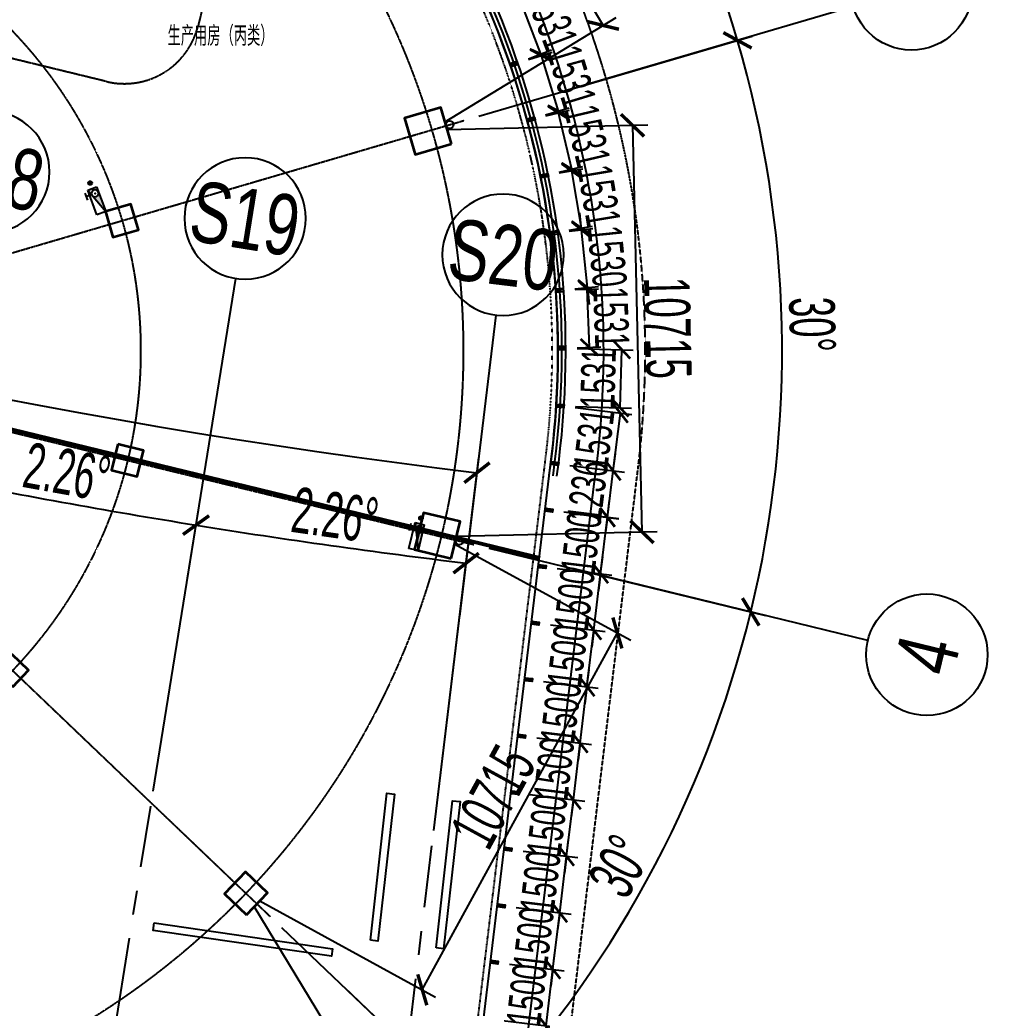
# Model space of a CAD drawing. Extents: x -668578 to 2331563, y -1202445 to 1620273.
# Drawn here: x 287466 to 313300, y 97674 to 123718 of the extents above; entities that cross this region are included whole.
import ezdxf
from ezdxf.enums import TextEntityAlignment as Align

# ---------------------------------------------------------------- set-up
doc = ezdxf.new("R2010")
doc.units = 0
for name, pattern in [('CENTER2', [28.575, 19.05, -3.175, 3.175, -3.175]), ('DASH', [0.35, 0.25, -0.1]), ('DOT2', [0.125, 0, -0.125]), ('DOTE', [2.42, 2, -0.2, 0.02, -0.2])]:
    doc.linetypes.add(name, pattern=pattern)
doc.layers.get('0').update_dxf_attribs({"color": 8})
doc.layers.get('Defpoints').update_dxf_attribs({"color": 8})
for name, color, linetype in [('#标注', 8, 'Continuous'), ('#轴线', 8, 'CENTER2'), ('A-AL', 8, 'Continuous'), ('A-DIMS-200', 8, 'Continuous'), ('A-FLOR-OTLN', 8, 'DOT2'), ('A-GLASS', 8, 'Continuous'), ('A-HATH', 8, 'Continuous'), ('A-WIND-FRAM', 8, 'Continuous'), ('C-AXIS', 8, 'DOTE'), ('G-EVAC', 8, 'Continuous'), ('G-PATT', 8, 'Continuous'), ('WINDOW', 8, 'Continuous'), ('外轮廓', 8, 'Continuous'), ('建-文字', 8, 'Continuous'), ('暖-消防-挡烟垂壁', 8, 'Continuous'), ('暖-空调箱-基础', 8, 'Continuous'), ('水-消防-消火栓', 8, 'Continuous'), ('水-消防-消火栓-标识', 8, 'Continuous')]:
    doc.layers.add(name, color=color, linetype=linetype)
doc.layers.add('砼柱', color=8, linetype='Continuous', lineweight=35)
doc.styles.add('JHZX', font='jrs.shx', dxfattribs={"width": 0.6, "bigfont": 'jhz.shx'})
doc.styles.add('XD2008', font='xd-hzs.shx', dxfattribs={"width": 0.7, "bigfont": 'xd-hztxt.shx'})
doc.dimstyles.new('JZBZ-300', dxfattribs={"dimscale": 300, "dimtxt": 3, "dimasz": 1.5, "dimexe": 1, "dimexo": 1, "dimgap": 0.5, "dimtad": 1, "dimdec": 0, "dimdsep": 46, "dimtxsty": 'JHZX', "dimblk1": 'ARCHTICK', "dimblk2": 'ARCHTICK', "dimsah": 1, "dimcen": 0, "dimclrd": 1, "dimclre": 1, "dimclrt": 2, "dimazin": 2, "dimtfac": 1, "dimtdec": 0, "dimtix": 1, "dimtmove": 0, "dimatfit": 3, "dimfxl": 0, "dimtolj": 1, "dimlwd": -1, "dimlwe": -1, "dimarcsym": 0})
doc.dimstyles.new('JZBZ-400', dxfattribs={"dimscale": 400, "dimtxt": 3, "dimasz": 1.5, "dimexe": 1, "dimexo": 1, "dimgap": 0.5, "dimtad": 1, "dimdec": 0, "dimdsep": 46, "dimtxsty": 'JHZX', "dimblk1": 'ARCHTICK', "dimblk2": 'ARCHTICK', "dimsah": 1, "dimcen": 0, "dimclrd": 1, "dimclre": 1, "dimclrt": 2, "dimazin": 2, "dimtfac": 1, "dimtdec": 0, "dimtix": 1, "dimtmove": 0, "dimatfit": 3, "dimfxl": 0, "dimtolj": 1, "dimlwd": -1, "dimlwe": -1, "dimarcsym": 0})

# ---------------------------------------------------------------- blocks, each defined once
blk = doc.blocks.new('_ARCHTICK')
at = {"color": 0, "linetype": 'ByBlock', "const_width": 0.15}
blk.add_lwpolyline([(-0.5, -0.5), (0.5, 0.5)], dxfattribs=at)
blk = doc.blocks.new('*D2918')
at = {"layer": '#标注', "ltscale": 300, "transparency": 16777216}
for p, q in [((52517, 44290), (60086, 50671)), ((174425, -21557), (175612, -11729))]:
    blk.add_line(p, q, dxfattribs=at)
blk.add_arc((197092, 166179), 179600, 220.13382, 263.11563, dxfattribs=at)
at = {"layer": 'Defpoints', "color": 0, "ltscale": 300, "transparency": 16777216}
for p in [(197092, 166179), (52212, 44032), (92699, 20035), (174378, -21955)]:
    blk.add_point(p, dxfattribs=at)
at = {"layer": '#标注', "ltscale": 300, "transparency": 16777216, "xscale": 600, "yscale": 600, "zscale": 600}
for p, rotation in [((59781, 50414), 130.1338192809486), ((175564, -12126), 353.1156299250185)]:
    blk.add_blockref('_ARCHTICK', p, dxfattribs=dict(at, rotation=rotation))
at = {"layer": '#标注', "ltscale": 300, "transparency": 16777216, "insert": (112118, 8861), "char_height": 1200, "attachment_point": 5, "rotation": 331.6247, "style": 'JHZX'}
blk.add_mtext('\\A1;42.98°', dxfattribs=at)
blk = doc.blocks.new('*D2937')
at = {"layer": '#标注', "ltscale": 300, "transparency": 16777216}
for p, q in [((159687, -19184), (161170, -11833)), ((167033, -20516), (168225, -13112))]:
    blk.add_line(p, q, dxfattribs=at)
blk.add_arc((197092, 166179), 182000, 258.59123, 260.85343, dxfattribs=at)
at = {"layer": 'Defpoints', "color": 0, "ltscale": 300, "transparency": 16777216}
for p in [(197092, 166179), (163442, -12683), (159608, -19576), (166969, -20911)]:
    blk.add_point(p, dxfattribs=at)
at = {"layer": '#标注', "ltscale": 300, "transparency": 16777216, "xscale": 600, "yscale": 600, "zscale": 600}
for p, rotation in [((161091, -12225), 168.5912288879845), ((168161, -13507), 350.8534291851971)]:
    blk.add_blockref('_ARCHTICK', p, dxfattribs=dict(at, rotation=rotation))
at = {"layer": '#标注', "ltscale": 300, "transparency": 16777216, "insert": (164763, -12113), "char_height": 1200, "attachment_point": 5, "rotation": 349.7223, "style": 'JHZX'}
blk.add_mtext('\\A1;2.26°', dxfattribs=at)
blk = doc.blocks.new('*D2938')
at = {"layer": '#标注', "ltscale": 300, "transparency": 16777216}
for p, q in [((167033, -20516), (168225, -13112)), ((174425, -21557), (175324, -14111))]:
    blk.add_line(p, q, dxfattribs=at)
blk.add_arc((197092, 166179), 182000, 260.85343, 263.11563, dxfattribs=at)
at = {"layer": 'Defpoints', "color": 0, "ltscale": 300, "transparency": 16777216}
for p in [(197092, 166179), (170529, -13872), (166969, -20911), (174378, -21955)]:
    blk.add_point(p, dxfattribs=at)
at = {"layer": '#标注', "ltscale": 300, "transparency": 16777216, "xscale": 600, "yscale": 600, "zscale": 600}
for p, rotation in [((168161, -13507), 170.8534291851998), ((175277, -14509), 353.115629925021)]:
    blk.add_blockref('_ARCHTICK', p, dxfattribs=dict(at, rotation=rotation))
at = {"layer": '#标注', "ltscale": 300, "transparency": 16777216, "insert": (171826, -13251), "char_height": 1200, "attachment_point": 5, "rotation": 351.9845, "style": 'JHZX'}
blk.add_mtext('\\A1;2.26°', dxfattribs=at)
blk = doc.blocks.new('*D2939')
at = {"layer": '#标注', "ltscale": 300, "transparency": 16777216}
for p, q in [((-1773, -1481), (-9342, -7863)), ((165914, -92056), (164727, -101884))]:
    blk.add_line(p, q, dxfattribs=at)
blk.add_arc((197092, 166179), 269610, 220.13382, 263.11563, dxfattribs=at)
at = {"layer": 'Defpoints', "color": 0, "ltscale": 300, "transparency": 16777216}
for p in [(197092, 166179), (-1467, -1224), (40380, -53208), (165962, -91659)]:
    blk.add_point(p, dxfattribs=at)
at = {"layer": '#标注', "ltscale": 300, "transparency": 16777216, "xscale": 600, "yscale": 600, "zscale": 600}
for p, rotation in [((-9036, -7605), 130.1338192809485), ((164775, -101487), 353.1156299250187)]:
    blk.add_blockref('_ARCHTICK', p, dxfattribs=dict(at, rotation=rotation))
at = {"layer": '#标注', "ltscale": 300, "transparency": 16777216, "insert": (69342, -70334), "char_height": 1200, "attachment_point": 5, "rotation": 331.6247, "style": 'JHZX'}
blk.add_mtext('\\A1;42.98°', dxfattribs=at)
blk = doc.blocks.new('*U2924')
at = {"linetype": 'ByBlock'}
blk.add_line((0, -20), (0, 0), dxfattribs=at)
blk.add_circle((0, -24), 4, dxfattribs=at)
at = {"color": 253, "linetype": 'ByBlock', "style": 'JHZX', "width": 0.75}
blk.add_attdef('AXES', text='', height=4, dxfattribs=at).set_placement((0, -24), align=Align.MIDDLE_CENTER)
blk = doc.blocks.new('*D2978')
at = {"layer": '#标注', "ltscale": 300, "transparency": 16777216}
for p, q in [((170416, -24107), (175840, -29286)), ((160688, -30028), (162797, -37226))]:
    blk.add_line(p, q, dxfattribs=at)
blk.add_arc((154503, -8916), 29100, 286.329, 316.329, dxfattribs=at)
at = {"layer": 'Defpoints', "color": 0, "ltscale": 300, "transparency": 16777216}
for p in [(154503, -8916), (170126, -23831), (160576, -29644), (167409, -34997)]:
    blk.add_point(p, dxfattribs=at)
at = {"layer": '#标注', "ltscale": 300, "transparency": 16777216, "xscale": 600, "yscale": 600, "zscale": 600}
for p, rotation in [((175551, -29010), 46.32902802312653), ((162684, -36842), 196.3290280231278)]:
    blk.add_blockref('_ARCHTICK', p, dxfattribs=dict(at, rotation=rotation))
at = {"layer": '#标注', "ltscale": 300, "transparency": 16777216, "insert": (169217, -33089), "char_height": 1200, "attachment_point": 5, "rotation": 31.329, "style": 'JHZX'}
blk.add_mtext('\\A1;30°', dxfattribs=at)
blk = doc.blocks.new('*D2942')
at = {"layer": '#标注', "ltscale": 300, "transparency": 16777216}
for p, q in [((175879, -14115), (183167, -15888)), ((170416, -24107), (175840, -29286))]:
    blk.add_line(p, q, dxfattribs=at)
blk.add_arc((154503, -8916), 29100, 316.329, 346.329, dxfattribs=at)
at = {"layer": 'Defpoints', "color": 0, "ltscale": 300, "transparency": 16777216}
for p in [(154503, -8916), (175491, -14021), (170126, -23831), (178721, -25049)]:
    blk.add_point(p, dxfattribs=at)
at = {"layer": '#标注', "ltscale": 300, "transparency": 16777216, "xscale": 600, "yscale": 600, "zscale": 600}
for p, rotation in [((182778, -15793), 76.3290280231253), ((175551, -29010), 226.3290280231266)]:
    blk.add_blockref('_ARCHTICK', p, dxfattribs=dict(at, rotation=rotation))
at = {"layer": '#标注', "ltscale": 300, "transparency": 16777216, "insert": (179333, -22493), "char_height": 1200, "attachment_point": 5, "rotation": 61.329, "style": 'JHZX'}
blk.add_mtext('\\A1;30°', dxfattribs=at)
blk = doc.blocks.new('*D2943')
at = {"layer": '#标注', "ltscale": 300, "transparency": 16777216}
for p, q in [((175615, -2730), (182813, -622)), ((175879, -14115), (183167, -15888))]:
    blk.add_line(p, q, dxfattribs=at)
blk.add_arc((154503, -8916), 29100, 346.329, 16.329, dxfattribs=at)
at = {"layer": 'Defpoints', "color": 0, "ltscale": 300, "transparency": 16777216}
for p in [(175231, -2843), (154503, -8916), (183543, -10779), (175491, -14021)]:
    blk.add_point(p, dxfattribs=at)
at = {"layer": '#标注', "ltscale": 300, "transparency": 16777216, "xscale": 600, "yscale": 600, "zscale": 600}
for p, rotation in [((182429, -734), 106.3290280231238), ((182778, -15793), 256.3290280231252)]:
    blk.add_blockref('_ARCHTICK', p, dxfattribs=dict(at, rotation=rotation))
at = {"layer": '#标注', "ltscale": 300, "transparency": 16777216, "insert": (184395, -8222), "char_height": 1200, "attachment_point": 5, "rotation": 271.329, "style": 'JHZX'}
blk.add_mtext('\\A1;30°', dxfattribs=at)
blk = doc.blocks.new('*D2944')
at = {"layer": '#标注', "ltscale": 300, "transparency": 16777216}
for p, q in [((169694, 6997), (174873, 12422)), ((175615, -2730), (182813, -622))]:
    blk.add_line(p, q, dxfattribs=at)
blk.add_arc((154503, -8916), 29100, 16.329, 46.329, dxfattribs=at)
at = {"layer": 'Defpoints', "color": 0, "ltscale": 300, "transparency": 16777216}
for p in [(169418, 6708), (180584, 3991), (175231, -2843), (154503, -8916)]:
    blk.add_point(p, dxfattribs=at)
at = {"layer": '#标注', "ltscale": 300, "transparency": 16777216, "xscale": 600, "yscale": 600, "zscale": 600}
for p, rotation in [((174597, 12133), 136.3290280231255), ((182429, -734), 286.3290280231241)]:
    blk.add_blockref('_ARCHTICK', p, dxfattribs=dict(at, rotation=rotation))
at = {"layer": '#标注', "ltscale": 300, "transparency": 16777216, "insert": (180043, 6631), "char_height": 1200, "attachment_point": 5, "rotation": 301.329, "style": 'JHZX'}
blk.add_mtext('\\A1;30°', dxfattribs=at)
blk = doc.blocks.new('*D2945')
at = {"layer": '#标注', "ltscale": 300, "transparency": 16777216}
for p, q in [((159702, 12461), (161475, 19749)), ((169694, 6997), (174873, 12422))]:
    blk.add_line(p, q, dxfattribs=at)
blk.add_arc((154503, -8916), 29100, 46.329, 76.329, dxfattribs=at)
at = {"layer": 'Defpoints', "color": 0, "ltscale": 300, "transparency": 16777216}
for p in [(170636, 15302), (159608, 12072), (169418, 6708), (154503, -8916)]:
    blk.add_point(p, dxfattribs=at)
at = {"layer": '#标注', "ltscale": 300, "transparency": 16777216, "xscale": 600, "yscale": 600, "zscale": 600}
for p, rotation in [((161380, 19360), 166.3290280231338), ((174597, 12133), 316.3290280231257)]:
    blk.add_blockref('_ARCHTICK', p, dxfattribs=dict(at, rotation=rotation))
at = {"layer": '#标注', "ltscale": 300, "transparency": 16777216, "insert": (168848, 17318), "char_height": 1200, "attachment_point": 5, "rotation": 331.329, "style": 'JHZX'}
blk.add_mtext('\\A1;30°', dxfattribs=at)
blk = doc.blocks.new('*D2989')
at = {"layer": '#标注', "ltscale": 300, "transparency": 16777216}
for p, q in [((169683, -23551), (172437, -28076)), ((163077, -33305), (172229, -27734)), ((160530, -29122), (163285, -33647))]:
    blk.add_line(p, q, dxfattribs=at)
at = {"layer": 'Defpoints', "color": 0, "ltscale": 300, "transparency": 16777216}
for p in [(169475, -23209), (172229, -27734), (160322, -28781)]:
    blk.add_point(p, dxfattribs=at)
at = {"layer": '#标注', "ltscale": 300, "transparency": 16777216, "xscale": 600, "yscale": 600, "zscale": 600}
for p, rotation in [((172229, -27734), 31.32902802313587), ((163077, -33305), 211.3290280231358)]:
    blk.add_blockref('_ARCHTICK', p, dxfattribs=dict(at, rotation=rotation))
at = {"layer": '#标注', "ltscale": 300, "transparency": 16777216, "insert": (167237, -29836), "char_height": 1200, "attachment_point": 5, "rotation": 31.329, "style": 'JHZX'}
blk.add_mtext('\\A1;10715', dxfattribs=at)
blk = doc.blocks.new('*D2979')
at = {"layer": '#标注', "ltscale": 300, "transparency": 16777216}
for p, q in [((169138, 6265), (173663, 9019)), ((173321, 8811), (178892, -342)), ((174709, -2888), (179234, -134))]:
    blk.add_line(p, q, dxfattribs=at)
at = {"layer": 'Defpoints', "color": 0, "ltscale": 300, "transparency": 16777216}
for p in [(168796, 6057), (178892, -342), (174368, -3096)]:
    blk.add_point(p, dxfattribs=at)
at = {"layer": '#标注', "ltscale": 300, "transparency": 16777216, "xscale": 600, "yscale": 600, "zscale": 600}
for p, rotation in [((173321, 8811), 121.3290280231698), ((178892, -342), 301.3290280231699)]:
    blk.add_blockref('_ARCHTICK', p, dxfattribs=dict(at, rotation=rotation))
at = {"layer": '#标注', "ltscale": 300, "transparency": 16777216, "insert": (176790, 4651), "char_height": 1200, "attachment_point": 5, "rotation": 301.329, "style": 'JHZX'}
blk.add_mtext('\\A1;10715', dxfattribs=at)
blk = doc.blocks.new('*D2980')
at = {"layer": '#标注', "ltscale": 300, "transparency": 16777216}
for p, q in [((174967, -14000), (179615, -16541)), ((174123, -25751), (179264, -16349)), ((169826, -23401), (174474, -25942))]:
    blk.add_line(p, q, dxfattribs=at)
at = {"layer": 'Defpoints', "color": 0, "ltscale": 300, "transparency": 16777216}
for p in [(174616, -13808), (179264, -16349), (169475, -23209)]:
    blk.add_point(p, dxfattribs=at)
at = {"layer": '#标注', "ltscale": 300, "transparency": 16777216, "xscale": 600, "yscale": 600, "zscale": 600}
for p, rotation in [((179264, -16349), 61.32902802313133), ((174123, -25751), 241.3290280231313)]:
    blk.add_blockref('_ARCHTICK', p, dxfattribs=dict(at, rotation=rotation))
at = {"layer": '#标注', "ltscale": 300, "transparency": 16777216, "insert": (175991, -20666), "char_height": 1200, "attachment_point": 5, "rotation": 61.329, "style": 'JHZX'}
blk.add_mtext('\\A1;10715', dxfattribs=at)
blk = doc.blocks.new('*D2981')
at = {"layer": '#标注', "ltscale": 300, "transparency": 16777216}
for p, q in [((174768, -3086), (180063, -2964)), ((179663, -2973), (179912, -13685)), ((175016, -13799), (180312, -13676))]:
    blk.add_line(p, q, dxfattribs=at)
at = {"layer": 'Defpoints', "color": 0, "ltscale": 300, "transparency": 16777216}
for p in [(174368, -3096), (179912, -13685), (174616, -13808)]:
    blk.add_point(p, dxfattribs=at)
at = {"layer": '#标注', "ltscale": 300, "transparency": 16777216, "xscale": 600, "yscale": 600, "zscale": 600}
for p, rotation in [((179663, -2973), 91.3290280230972), ((179912, -13685), 271.3290280230972)]:
    blk.add_blockref('_ARCHTICK', p, dxfattribs=dict(at, rotation=rotation))
at = {"layer": '#标注', "ltscale": 300, "transparency": 16777216, "insert": (180587, -8310), "char_height": 1200, "attachment_point": 5, "rotation": 271.329, "style": 'JHZX'}
blk.add_mtext('\\A1;10715', dxfattribs=at)
blk = doc.blocks.new('*D2795')
at = {"layer": '#标注', "color": 1, "ltscale": 300, "transparency": 16777216}
for p, q in [((301513, 98699), (301567, 99145)), ((300367, 98837), (301811, 98663)), ((301334, 97209), (301513, 98699)), ((300188, 97348), (301631, 97174)), ((301334, 97209), (301280, 96763))]:
    blk.add_line(p, q, dxfattribs=at)
at = {"layer": 'Defpoints', "color": 0, "ltscale": 300, "transparency": 16777216}
for p in [(300070, 98873), (301513, 98699), (299890, 97384)]:
    blk.add_point(p, dxfattribs=at)
at = {"layer": '#标注', "color": 1, "ltscale": 300, "transparency": 16777216, "xscale": 450, "yscale": 450, "zscale": 450}
for p, rotation in [((301513, 98699), 263.1156299277422), ((301334, 97209), 83.11562992774226)]:
    blk.add_blockref('_ARCHTICK', p, dxfattribs=dict(at, rotation=rotation))
at = {"layer": '#标注', "color": 2, "ltscale": 300, "transparency": 16777216, "insert": (300828, 98026), "char_height": 900, "attachment_point": 5, "rotation": 83.1156, "style": 'JHZX'}
blk.add_mtext('\\A1;1500', dxfattribs=at)
blk = doc.blocks.new('*D2796')
at = {"layer": '#标注', "color": 1, "ltscale": 300, "transparency": 16777216}
for p, q in [((301693, 100188), (301747, 100635)), ((300547, 100326), (301991, 100152)), ((301513, 98699), (301693, 100188)), ((300367, 98837), (301811, 98663)), ((301513, 98699), (301459, 98252))]:
    blk.add_line(p, q, dxfattribs=at)
at = {"layer": 'Defpoints', "color": 0, "ltscale": 300, "transparency": 16777216}
for p in [(300249, 100362), (301693, 100188), (300070, 98873)]:
    blk.add_point(p, dxfattribs=at)
at = {"layer": '#标注', "color": 1, "ltscale": 300, "transparency": 16777216, "xscale": 450, "yscale": 450, "zscale": 450}
for p, rotation in [((301693, 100188), 263.1156299277422), ((301513, 98699), 83.11562992774226)]:
    blk.add_blockref('_ARCHTICK', p, dxfattribs=dict(at, rotation=rotation))
at = {"layer": '#标注', "color": 2, "ltscale": 300, "transparency": 16777216, "insert": (301008, 99515), "char_height": 900, "attachment_point": 5, "rotation": 83.1156, "style": 'JHZX'}
blk.add_mtext('\\A1;1500', dxfattribs=at)
blk = doc.blocks.new('*D2797')
at = {"layer": '#标注', "color": 1, "ltscale": 300, "transparency": 16777216}
for p, q in [((301873, 101677), (301927, 102124)), ((300727, 101815), (302171, 101641)), ((301693, 100188), (301873, 101677)), ((300547, 100326), (301991, 100152)), ((301693, 100188), (301639, 99741))]:
    blk.add_line(p, q, dxfattribs=at)
at = {"layer": 'Defpoints', "color": 0, "ltscale": 300, "transparency": 16777216}
for p in [(300429, 101851), (301873, 101677), (300249, 100362)]:
    blk.add_point(p, dxfattribs=at)
at = {"layer": '#标注', "color": 1, "ltscale": 300, "transparency": 16777216, "xscale": 450, "yscale": 450, "zscale": 450}
for p, rotation in [((301873, 101677), 263.1156299277422), ((301693, 100188), 83.11562992774226)]:
    blk.add_blockref('_ARCHTICK', p, dxfattribs=dict(at, rotation=rotation))
at = {"layer": '#标注', "color": 2, "ltscale": 300, "transparency": 16777216, "insert": (301187, 101004), "char_height": 900, "attachment_point": 5, "rotation": 83.1156, "style": 'JHZX'}
blk.add_mtext('\\A1;1500', dxfattribs=at)
blk = doc.blocks.new('*D2798')
at = {"layer": '#标注', "color": 1, "ltscale": 300, "transparency": 16777216}
for p, q in [((302053, 103166), (302107, 103613)), ((300907, 103305), (302351, 103130)), ((301873, 101677), (302053, 103166)), ((300727, 101815), (302171, 101641)), ((301873, 101677), (301819, 101230))]:
    blk.add_line(p, q, dxfattribs=at)
at = {"layer": 'Defpoints', "color": 0, "ltscale": 300, "transparency": 16777216}
for p in [(300609, 103341), (302053, 103166), (300429, 101851)]:
    blk.add_point(p, dxfattribs=at)
at = {"layer": '#标注', "color": 1, "ltscale": 300, "transparency": 16777216, "xscale": 450, "yscale": 450, "zscale": 450}
for p, rotation in [((302053, 103166), 263.1156299277422), ((301873, 101677), 83.11562992774226)]:
    blk.add_blockref('_ARCHTICK', p, dxfattribs=dict(at, rotation=rotation))
at = {"layer": '#标注', "color": 2, "ltscale": 300, "transparency": 16777216, "insert": (301367, 102494), "char_height": 900, "attachment_point": 5, "rotation": 83.1156, "style": 'JHZX'}
blk.add_mtext('\\A1;1500', dxfattribs=at)
blk = doc.blocks.new('*D2799')
at = {"layer": '#标注', "color": 1, "ltscale": 300, "transparency": 16777216}
for p, q in [((302233, 104655), (302286, 105102)), ((301087, 104794), (302530, 104619)), ((302053, 103166), (302233, 104655)), ((300907, 103305), (302351, 103130)), ((302053, 103166), (301999, 102719))]:
    blk.add_line(p, q, dxfattribs=at)
at = {"layer": 'Defpoints', "color": 0, "ltscale": 300, "transparency": 16777216}
for p in [(300789, 104830), (302233, 104655), (300609, 103341)]:
    blk.add_point(p, dxfattribs=at)
at = {"layer": '#标注', "color": 1, "ltscale": 300, "transparency": 16777216, "xscale": 450, "yscale": 450, "zscale": 450}
for p, rotation in [((302233, 104655), 263.1156299277422), ((302053, 103166), 83.11562992774226)]:
    blk.add_blockref('_ARCHTICK', p, dxfattribs=dict(at, rotation=rotation))
at = {"layer": '#标注', "color": 2, "ltscale": 300, "transparency": 16777216, "insert": (301547, 103983), "char_height": 900, "attachment_point": 5, "rotation": 83.1156, "style": 'JHZX'}
blk.add_mtext('\\A1;1500', dxfattribs=at)
blk = doc.blocks.new('*D2800')
at = {"layer": '#标注', "color": 1, "ltscale": 300, "transparency": 16777216}
for p, q in [((302412, 106145), (302466, 106591)), ((301266, 106283), (302710, 106109)), ((302233, 104655), (302412, 106145)), ((301087, 104794), (302530, 104619)), ((302233, 104655), (302179, 104209))]:
    blk.add_line(p, q, dxfattribs=at)
at = {"layer": 'Defpoints', "color": 0, "ltscale": 300, "transparency": 16777216}
for p in [(300969, 106319), (302412, 106145), (300789, 104830)]:
    blk.add_point(p, dxfattribs=at)
at = {"layer": '#标注', "color": 1, "ltscale": 300, "transparency": 16777216, "xscale": 450, "yscale": 450, "zscale": 450}
for p, rotation in [((302412, 106145), 263.1156299277422), ((302233, 104655), 83.11562992774226)]:
    blk.add_blockref('_ARCHTICK', p, dxfattribs=dict(at, rotation=rotation))
at = {"layer": '#标注', "color": 2, "ltscale": 300, "transparency": 16777216, "insert": (301727, 105472), "char_height": 900, "attachment_point": 5, "rotation": 83.1156, "style": 'JHZX'}
blk.add_mtext('\\A1;1500', dxfattribs=at)
blk = doc.blocks.new('*D2801')
at = {"layer": '#标注', "color": 1, "ltscale": 300, "transparency": 16777216}
for p, q in [((302592, 107634), (302646, 108081)), ((301446, 107772), (302890, 107598)), ((302412, 106145), (302592, 107634)), ((301266, 106283), (302710, 106109)), ((302412, 106145), (302358, 105698))]:
    blk.add_line(p, q, dxfattribs=at)
at = {"layer": 'Defpoints', "color": 0, "ltscale": 300, "transparency": 16777216}
for p in [(301148, 107808), (302592, 107634), (300969, 106319)]:
    blk.add_point(p, dxfattribs=at)
at = {"layer": '#标注', "color": 1, "ltscale": 300, "transparency": 16777216, "xscale": 450, "yscale": 450, "zscale": 450}
for p, rotation in [((302592, 107634), 263.1156299277422), ((302412, 106145), 83.11562992774226)]:
    blk.add_blockref('_ARCHTICK', p, dxfattribs=dict(at, rotation=rotation))
at = {"layer": '#标注', "color": 2, "ltscale": 300, "transparency": 16777216, "insert": (301907, 106961), "char_height": 900, "attachment_point": 5, "rotation": 83.1156, "style": 'JHZX'}
blk.add_mtext('\\A1;1500', dxfattribs=at)
blk = doc.blocks.new('*D2802')
at = {"layer": '#标注', "color": 1, "ltscale": 300, "transparency": 16777216}
for p, q in [((302772, 109123), (302826, 109570)), ((301626, 109261), (303070, 109087)), ((302592, 107634), (302772, 109123)), ((301446, 107772), (302890, 107598)), ((302592, 107634), (302538, 107187))]:
    blk.add_line(p, q, dxfattribs=at)
at = {"layer": 'Defpoints', "color": 0, "ltscale": 300, "transparency": 16777216}
for p in [(301328, 109297), (302772, 109123), (301148, 107808)]:
    blk.add_point(p, dxfattribs=at)
at = {"layer": '#标注', "color": 1, "ltscale": 300, "transparency": 16777216, "xscale": 450, "yscale": 450, "zscale": 450}
for p, rotation in [((302772, 109123), 263.1156299277422), ((302592, 107634), 83.11562992774226)]:
    blk.add_blockref('_ARCHTICK', p, dxfattribs=dict(at, rotation=rotation))
at = {"layer": '#标注', "color": 2, "ltscale": 300, "transparency": 16777216, "insert": (302086, 108450), "char_height": 900, "attachment_point": 5, "rotation": 83.1156, "style": 'JHZX'}
blk.add_mtext('\\A1;1500', dxfattribs=at)
blk = doc.blocks.new('*D2803')
at = {"layer": '#标注', "color": 1, "ltscale": 300, "transparency": 16777216}
for p, q in [((302952, 110612), (303006, 111059)), ((301806, 110751), (303250, 110576)), ((302772, 109123), (302952, 110612)), ((301626, 109261), (303070, 109087)), ((302772, 109123), (302718, 108676))]:
    blk.add_line(p, q, dxfattribs=at)
at = {"layer": 'Defpoints', "color": 0, "ltscale": 300, "transparency": 16777216}
for p in [(301508, 110786), (302952, 110612), (301328, 109297)]:
    blk.add_point(p, dxfattribs=at)
at = {"layer": '#标注', "color": 1, "ltscale": 300, "transparency": 16777216, "xscale": 450, "yscale": 450, "zscale": 450}
for p, rotation in [((302952, 110612), 263.1156299277422), ((302772, 109123), 83.11562992774226)]:
    blk.add_blockref('_ARCHTICK', p, dxfattribs=dict(at, rotation=rotation))
at = {"layer": '#标注', "color": 2, "ltscale": 300, "transparency": 16777216, "insert": (302266, 109939), "char_height": 900, "attachment_point": 5, "rotation": 83.1156, "style": 'JHZX'}
blk.add_mtext('\\A1;1500', dxfattribs=at)
blk = doc.blocks.new('*D2811')
at = {"layer": '#标注', "color": 1, "ltscale": 300, "transparency": 16777216}
for p, q in [((303103, 111833), (303159, 112279)), ((301958, 111976), (303401, 111796)), ((302950, 110607), (303103, 111833)), ((301806, 110749), (303248, 110570)), ((302950, 110607), (302895, 110160))]:
    blk.add_line(p, q, dxfattribs=at)
at = {"layer": 'Defpoints', "color": 0, "ltscale": 300, "transparency": 16777216}
for p in [(301661, 112013), (303103, 111833), (301508, 110786)]:
    blk.add_point(p, dxfattribs=at)
at = {"layer": '#标注', "color": 1, "ltscale": 300, "transparency": 16777216, "xscale": 450, "yscale": 450, "zscale": 450}
for p, rotation in [((303103, 111833), 262.8945025553423), ((302950, 110607), 82.89450255534227)]:
    blk.add_blockref('_ARCHTICK', p, dxfattribs=dict(at, rotation=rotation))
at = {"layer": '#标注', "color": 2, "ltscale": 300, "transparency": 16777216, "insert": (302431, 111294), "char_height": 900, "attachment_point": 5, "rotation": 82.8945, "style": 'JHZX'}
blk.add_mtext('\\A1;1236', dxfattribs=at)
blk = doc.blocks.new('*D2812')
at = {"layer": '#标注', "color": 1, "ltscale": 300, "transparency": 16777216}
for p, q in [((302104, 113500), (303590, 113315)), ((303103, 111833), (303292, 113352)), ((301958, 111976), (303401, 111796))]:
    blk.add_line(p, q, dxfattribs=at)
at = {"layer": 'Defpoints', "color": 0, "ltscale": 300, "transparency": 16777216}
for p in [(301806, 113537), (303292, 113352), (301661, 112013)]:
    blk.add_point(p, dxfattribs=at)
at = {"layer": '#标注', "color": 1, "ltscale": 300, "transparency": 16777216, "xscale": 450, "yscale": 450, "zscale": 450}
for p, rotation in [((303292, 113352), 82.89450255534227), ((303103, 111833), 262.8945025553423)]:
    blk.add_blockref('_ARCHTICK', p, dxfattribs=dict(at, rotation=rotation))
at = {"layer": '#标注', "color": 2, "ltscale": 300, "transparency": 16777216, "insert": (302602, 112666), "char_height": 900, "attachment_point": 5, "rotation": 82.8945, "style": 'JHZX'}
blk.add_mtext('\\A1;1531', dxfattribs=at)
blk = doc.blocks.new('*D2813')
at = {"layer": '#标注', "color": 1, "ltscale": 300, "transparency": 16777216}
for p, q in [((302151, 115059), (303632, 115015)), ((303287, 113493), (303332, 115024)), ((302106, 113528), (303587, 113484))]:
    blk.add_line(p, q, dxfattribs=at)
at = {"layer": 'Defpoints', "color": 0, "ltscale": 300, "transparency": 16777216}
for p in [(301851, 115068), (303332, 115024), (301806, 113537)]:
    blk.add_point(p, dxfattribs=at)
at = {"layer": '#标注', "color": 1, "ltscale": 300, "transparency": 16777216, "xscale": 450, "yscale": 450, "zscale": 450}
for p, rotation in [((303332, 115024), 88.30404043627611), ((303287, 113493), 268.3040404362761)]:
    blk.add_blockref('_ARCHTICK', p, dxfattribs=dict(at, rotation=rotation))
at = {"layer": '#标注', "color": 2, "ltscale": 300, "transparency": 16777216, "insert": (302710, 114276), "char_height": 900, "attachment_point": 5, "rotation": 88.304, "style": 'JHZX'}
blk.add_mtext('\\A1;1531', dxfattribs=at)
blk = doc.blocks.new('*D2814')
at = {"layer": '#标注', "color": 1, "ltscale": 300, "transparency": 16777216}
for p, q in [((302096, 116609), (302719, 116631)), ((302474, 115090), (302420, 116620)), ((302151, 115078), (302774, 115101))]:
    blk.add_line(p, q, dxfattribs=at)
at = {"layer": 'Defpoints', "color": 0, "ltscale": 300, "transparency": 16777216}
for p in [(301797, 116598), (302420, 116620), (301851, 115068)]:
    blk.add_point(p, dxfattribs=at)
at = {"layer": '#标注', "color": 1, "ltscale": 300, "transparency": 16777216, "xscale": 450, "yscale": 450, "zscale": 450}
for p, rotation in [((302420, 116620), 92.05404474819687), ((302474, 115090), 272.0540447481969)]:
    blk.add_blockref('_ARCHTICK', p, dxfattribs=dict(at, rotation=rotation))
at = {"layer": '#标注', "color": 2, "ltscale": 300, "transparency": 16777216, "insert": (303047, 115877), "char_height": 900, "attachment_point": 5, "rotation": 272.054, "style": 'JHZX'}
blk.add_mtext('\\A1;1531', dxfattribs=at)
blk = doc.blocks.new('*D2815')
at = {"layer": '#标注', "color": 1, "ltscale": 300, "transparency": 16777216}
for p, q in [((302266, 118184), (302220, 118631)), ((301940, 118151), (302564, 118214)), ((302421, 116661), (302266, 118184)), ((302095, 116628), (302719, 116692)), ((302421, 116661), (302466, 116214))]:
    blk.add_line(p, q, dxfattribs=at)
at = {"layer": 'Defpoints', "color": 0, "ltscale": 300, "transparency": 16777216}
for p in [(301642, 118120), (302266, 118184), (301797, 116598)]:
    blk.add_point(p, dxfattribs=at)
at = {"layer": '#标注', "color": 1, "ltscale": 300, "transparency": 16777216, "xscale": 450, "yscale": 450, "zscale": 450}
for p, rotation in [((302266, 118184), 275.8029089325518), ((302421, 116661), 95.8029089325518)]:
    blk.add_blockref('_ARCHTICK', p, dxfattribs=dict(at, rotation=rotation))
at = {"layer": '#标注', "color": 2, "ltscale": 300, "transparency": 16777216, "insert": (302940, 117483), "char_height": 900, "attachment_point": 5, "rotation": 275.8029, "style": 'JHZX'}
blk.add_mtext('\\A1;1530', dxfattribs=at)
blk = doc.blocks.new('*D2816')
at = {"layer": '#标注', "color": 1, "ltscale": 300, "transparency": 16777216}
for p, q in [((301683, 119681), (302305, 119786)), ((302264, 118226), (302009, 119736)), ((301938, 118171), (302559, 118276))]:
    blk.add_line(p, q, dxfattribs=at)
at = {"layer": 'Defpoints', "color": 0, "ltscale": 300, "transparency": 16777216}
for p in [(301388, 119631), (302009, 119736), (301642, 118121)]:
    blk.add_point(p, dxfattribs=at)
at = {"layer": '#标注', "color": 1, "ltscale": 300, "transparency": 16777216, "xscale": 450, "yscale": 450, "zscale": 450}
for p, rotation in [((302009, 119736), 99.5540683749642), ((302264, 118226), 279.5540683749642)]:
    blk.add_blockref('_ARCHTICK', p, dxfattribs=dict(at, rotation=rotation))
at = {"layer": '#标注', "color": 2, "ltscale": 300, "transparency": 16777216, "insert": (302728, 119080), "char_height": 900, "attachment_point": 5, "rotation": 279.5541, "style": 'JHZX'}
blk.add_mtext('\\A1;1531', dxfattribs=at)
blk = doc.blocks.new('*D2817')
at = {"layer": '#标注', "color": 1, "ltscale": 300, "transparency": 16777216}
for p, q in [((301327, 121190), (301951, 121338)), ((302011, 119779), (301659, 121269)), ((301679, 119700), (302303, 119848))]:
    blk.add_line(p, q, dxfattribs=at)
at = {"layer": 'Defpoints', "color": 0, "ltscale": 300, "transparency": 16777216}
for p in [(301035, 121121), (301659, 121269), (301388, 119631)]:
    blk.add_point(p, dxfattribs=at)
at = {"layer": '#标注', "color": 1, "ltscale": 300, "transparency": 16777216, "xscale": 450, "yscale": 450, "zscale": 450}
for p, rotation in [((301659, 121269), 103.303990110774), ((302011, 119779), 283.303990110774)]:
    blk.add_blockref('_ARCHTICK', p, dxfattribs=dict(at, rotation=rotation))
at = {"layer": '#标注', "color": 2, "ltscale": 300, "transparency": 16777216, "insert": (302419, 120662), "char_height": 900, "attachment_point": 5, "rotation": 283.304, "style": 'JHZX'}
blk.add_mtext('\\A1;1531', dxfattribs=at)
blk = doc.blocks.new('*D2818')
at = {"layer": '#标注', "color": 1, "ltscale": 300, "transparency": 16777216}
for p, q in [((300873, 122673), (301496, 122864)), ((301658, 121312), (301209, 122776)), ((301322, 121209), (301945, 121400))]:
    blk.add_line(p, q, dxfattribs=at)
at = {"layer": 'Defpoints', "color": 0, "ltscale": 300, "transparency": 16777216}
for p in [(301209, 122776), (300586, 122585), (301035, 121121)]:
    blk.add_point(p, dxfattribs=at)
at = {"layer": '#标注', "color": 1, "ltscale": 300, "transparency": 16777216, "xscale": 450, "yscale": 450, "zscale": 450}
for p, rotation in [((301209, 122776), 107.054058761669), ((301658, 121312), 287.054058761669)]:
    blk.add_blockref('_ARCHTICK', p, dxfattribs=dict(at, rotation=rotation))
at = {"layer": '#标注', "color": 2, "ltscale": 300, "transparency": 16777216, "insert": (302007, 122220), "char_height": 900, "attachment_point": 5, "rotation": 287.0541, "style": 'JHZX'}
blk.add_mtext('\\A1;1531', dxfattribs=at)
blk = doc.blocks.new('*D2819')
at = {"layer": '#标注', "color": 1, "ltscale": 300, "transparency": 16777216}
for p, q in [((300323, 124123), (300932, 124354)), ((301195, 122816), (300651, 124248)), ((300867, 122691), (301476, 122923))]:
    blk.add_line(p, q, dxfattribs=at)
at = {"layer": 'Defpoints', "color": 0, "ltscale": 300, "transparency": 16777216}
for p in [(300651, 124248), (300042, 124016), (300586, 122585)]:
    blk.add_point(p, dxfattribs=at)
at = {"layer": '#标注', "color": 1, "ltscale": 300, "transparency": 16777216, "xscale": 450, "yscale": 450, "zscale": 450}
for p, rotation in [((300651, 124248), 110.8027711755645), ((301195, 122816), 290.8027711755645)]:
    blk.add_blockref('_ARCHTICK', p, dxfattribs=dict(at, rotation=rotation))
at = {"layer": '#标注', "color": 2, "ltscale": 300, "transparency": 16777216, "insert": (301484, 123745), "char_height": 900, "attachment_point": 5, "rotation": 290.8028, "style": 'JHZX'}
blk.add_mtext('\\A1;1531', dxfattribs=at)
blk = doc.blocks.new('A$C3A516E1D')
at = {"layer": '砼柱', "lineweight": 35}
for points in [[(49901, 34381), (49619, 35341), (48660, 35060), (48941, 34100)], [(40785, 32596), (40981, 31924), (41653, 32121), (41456, 32793)], [(41108, 26468), (40943, 25788), (41623, 25622), (41788, 26303)], [(49895, 23456), (50131, 24428), (49160, 24664), (48923, 23692)], [(38345, 20080), (38760, 20514), (38326, 20928), (37911, 20494)], [(44497, 14069), (45049, 14648), (44471, 15200), (43918, 14622)]]:
    blk.add_lwpolyline(points, close=True, dxfattribs=at)
blk = doc.blocks.new('幕墙分隔')
for p, q in [((-40, -100), (40, 100)), ((0, 100), (0, -100))]:
    blk.add_line(p, q)
blk.add_lwpolyline([(-40, 100), (40, 100), (40, -100), (-40, -100)], close=True)
blk = doc.blocks.new('A$C489F191C')
at = {"layer": '暖-消防-挡烟垂壁', "color": 3, "linetype": 'DASH', "const_width": 100}
blk.add_lwpolyline([(162112, 67213), (184809, 61692)], dxfattribs=at)
blk = doc.blocks.new('消火栓箱-111')
blk.add_hatch(color=256).paths.add_polyline_path([(-200, -54), (-200, -60, -0.414214), (-110, -150, -1), (-290, -150, -0.414214), (-200, -60), (-200, -54), (-350, 0), (-350, -250), (350, -250)])
for p, q in [((350, 0), (-350, 0)), ((-350, 0), (350, -250)), ((-350, 0), (-350, -250)), ((-300, 100), (-100, 100)), ((-200, -60), (-200, 100)), ((350, -250), (350, 0)), ((-350, -250), (350, -250))]:
    blk.add_line(p, q)
blk.add_circle((-200, -150), 90)
blk.add_point((-200, -150))
at = {"layer": '水-消防-消火栓'}
blk.add_arc((-350, 0), 700, 359.9687, 0, dxfattribs=at)
blk = doc.blocks.new('立管-R75-1')
at = {"linetype": 'Continuous'}
blk.add_circle((0, 0), 75, dxfattribs=at)
blk.add_point((0, 0), dxfattribs=at)
blk = doc.blocks.new('DSGDFG')
at = {"layer": '#标注', "ltscale": 300}
blk.add_arc((197092.2, 166179.2), 257800, 220.136073, 263.11563, dxfattribs=at)
at = {"layer": '#轴线', "ltscale": 200}
for p, q in [((155809.7, -90221), (166969.1, -20911.3)), ((165961.8, -91657.8), (174377.5, -21954.5))]:
    blk.add_line(p, q, dxfattribs=at)
for radius in [206950, 212800, 220600, 228400, 236200, 244000, 251800, 257800]:
    blk.add_arc((197092.2, 166179.2), radius, 218.438892, 265.140584, dxfattribs=at)
at = {"layer": 'C-AXIS', "ltscale": 2}
for p, q in [((157381.6, -8072.1), (175231.3, -2842.7)), ((157417.6, -9624.6), (175490.7, -14020.6)), ((156672.6, -10987.1), (170126.3, -23830.7))]:
    blk.add_line(p, q, dxfattribs=at)
for radius in [20700, 12200]:
    blk.add_circle((154502.6, -8915.6), radius, dxfattribs=at)
at = {"layer": '#标注', "linetype": 'ByBlock'}
for p, xscale, yscale, rotation, values in [((177799.1, -2090.4), 399.9999999999999, 399.9999999999999, 106.3288078296103, {'AXES': '5'}), ((178090.6, -14653), 400, 400, 76.32880782961021, {'AXES': '4'}), ((172061.7, -25678.3), 400, 400, 46.32880782961031, {'AXES': '3'})]:
    blk.add_blockref('*U2924', p, dxfattribs=dict(at, xscale=xscale, yscale=yscale, rotation=rotation)).add_auto_attribs(values)
ref = blk.add_blockref('*U2924', (160804.6, -13612.1), dxfattribs=dict(at, xscale=-400.0000000000001, yscale=400.0000000000001, rotation=168.5892024792371))
ref.add_attrib('AXES', 'S18', dxfattribs={"layer": '0', "color": 253, "linetype": 'ByBlock', "height": 1600, "rotation": 348.5892, "style": 'JHZX', "width": 0.75}).set_placement((162703.9, -4201.8), align=Align.MIDDLE_CENTER)
ref = blk.add_blockref('*U2924', (167929.4, -14904.3), dxfattribs=dict(at, xscale=-399.9999999999993, yscale=399.9999999999993, rotation=170.8512844092614))
ref.add_attrib('AXES', 'S19', dxfattribs={"layer": '0', "color": 253, "linetype": 'ByBlock', "height": 1600, "rotation": 350.85128, "style": 'JHZX', "width": 0.75}).set_placement((169455.8, -5426.4), align=Align.MIDDLE_CENTER)
ref = blk.add_blockref('*U2924', (175099.6, -15914.2), dxfattribs=dict(at, xscale=-400.0000000000006, yscale=400.0000000000006, rotation=173.1133663392856))
ref.add_attrib('AXES', 'S20', dxfattribs={"layer": '0', "color": 253, "linetype": 'ByBlock', "height": 1600, "rotation": 353.11337, "style": 'JHZX', "width": 0.75}).set_placement((176250.7, -6383.5), align=Align.MIDDLE_CENTER)
at = {"layer": '#标注', "ltscale": 300}
for base, center, p1, p2, picture, middle in [((40379.7, -53208.3), (197092.1, 166179.2), (-1467, -1223.5), (165961.7, -91658.5), '*D2939', (69341.6, -70334.5)), ((92698.6, 20034.9), (197092.1, 166179.2), (52211.6, 44032.2), (174377.5, -21954.5), '*D2918', (112118.4, 8861.3)), ((163442.2, -12683), (197092.1, 166179.2), (159607.6, -19576.5), (166969.1, -20911.3), '*D2937', (164762.7, -12113.4)), ((170528.6, -13871.9), (197092.1, 166179.2), (166969.1, -20911.3), (174377.5, -21954.5), '*D2938', (171825.5, -13250.6)), ((170636.3, 15302.5), (154502.6, -8915.6), (169417.8, 6708.1), (159607.7, 12072.5), '*D2945', (168848, 17318.4)), ((180583.8, 3991), (154502.6, -8915.6), (175231.3, -2842.7), (169417.8, 6708.1), '*D2944', (180043.1, 6631)), ((183542.9, -10778.7), (154502.6, -8915.6), (175490.7, -14020.6), (175231.3, -2842.7), '*D2943', (184394.6, -8222.1)), ((167409.2, -34996.8), (154502.6, -8915.6), (160575.5, -29644.3), (170126.3, -23830.7), '*D2978', (169217.3, -33089.3)), ((178720.7, -25049.3), (154502.6, -8915.6), (170126.3, -23830.7), (175490.7, -14020.6), '*D2942', (179332.7, -22493.3))]:
    dim = blk.add_angular_dim_3p(base=base, center=center, p1=p1, p2=p2, dimstyle='JZBZ-400', override={"dimclrd": 256, "dimclre": 256, "dimclrt": 256}, dxfattribs=at)
    dim.commit()
    dim.dimension.update_dxf_attribs({"geometry": picture, "text_midpoint": middle})
for p1, p2, distance, picture, middle in [((168796.3, 6057.1), (174367.6, -3095.7), 5296.9, '*D2979', (176789.9, 4650.8)), ((174367.6, -3095.7), (174616.2, -13807.9), 5296.9, '*D2981', (180587.2, -8310.4)), ((169475.3, -23209.2), (174616.2, -13807.9), -5296.9, '*D2980', (175991.3, -20666.1)), ((160322.5, -28780.6), (169475.3, -23209.2), -5296.9, '*D2989', (167237.1, -29836.1))]:
    dim = blk.add_aligned_dim(p1=p1, p2=p2, distance=distance, dimstyle='JZBZ-400', override={"dimclrd": 256, "dimclre": 256, "dimclrt": 256}, dxfattribs=at)
    dim.commit()
    dim.dimension.update_dxf_attribs({"geometry": picture, "text_midpoint": middle})
blk = doc.blocks.new('HJGHJ')
at = {"layer": '#标注', "ltscale": 300}
for p1, p2, distance, picture, middle in [((300586.2, 122584.8), (300042.4, 124016.2), -651.4, '*D2819', (301484.1, 123745)), ((301035.1, 121121.4), (300586.1, 122585.3), -651.4, '*D2818', (302007, 122220.3)), ((301387.5, 119631.2), (301035.1, 121121.4), -640.9, '*D2817', (302418.9, 120661.9)), ((301641.7, 118121.2), (301387.5, 119631.2), -630.7, '*D2816', (302728.3, 119080.5)), ((301796.5, 116597.8), (301641.8, 118120.3), -627.2, '*D2815', (302940.1, 117483.2)), ((301851.4, 115067.5), (301796.5, 116597.8), -623.5, '*D2814', (303046.6, 115876.5)), ((301806.1, 113537), (301851.4, 115067.5), -1481.5, '*D2813', (302709.9, 114276.2)), ((301507.9, 110786.5), (301660.8, 112012.6), -1453.4, '*D2811', (302431.2, 111294)), ((301328.1, 109297.3), (301507.9, 110786.5), -1454.3, '*D2803', (302266.2, 109939.5)), ((301148.3, 107808.1), (301328.1, 109297.3), -1454.3, '*D2802', (302086.4, 108450.3)), ((300968.5, 106318.9), (301148.3, 107808.1), -1454.3, '*D2801', (301906.6, 106961.1)), ((300788.7, 104829.7), (300968.5, 106318.9), -1454.3, '*D2800', (301726.8, 105471.9)), ((300608.9, 103340.6), (300788.7, 104829.7), -1454.3, '*D2799', (301547, 103982.7)), ((300429.1, 101851.4), (300608.9, 103340.6), -1454.3, '*D2798', (301367.2, 102493.6)), ((300249.3, 100362.2), (300429.1, 101851.4), -1454.3, '*D2797', (301187.4, 101004.4)), ((300069.5, 98873), (300249.3, 100362.2), -1454.3, '*D2796', (301007.6, 99515.2)), ((299889.7, 97383.8), (300069.5, 98873), -1454.3, '*D2795', (300827.8, 98026))]:
    dim = blk.add_aligned_dim(p1=p1, p2=p2, distance=distance, dimstyle='JZBZ-300', dxfattribs=at)
    dim.commit()
    dim.dimension.update_dxf_attribs({"geometry": picture, "text_midpoint": middle})
dim = blk.add_linear_dim(base=(303292.4, 113351.7), p1=(301660.8, 112012.6), p2=(301806.1, 113537), angle=262.8945, dimstyle='JZBZ-300', override={"dimtmove": 1}, dxfattribs=at)
dim.commit()
dim.dimension.update_dxf_attribs({"geometry": '*D2812', "text_midpoint": (302602.3, 112666.5)})

msp = doc.modelspace()

# ---------------------------------------------------------------- linework, layer by layer
at = {"layer": 'A-DIMS-200'}
msp.add_lwpolyline([(289584.7, 33762.1, 0.4147861), (292259.7, 35856.6), (301478.9, 112214.2, 0.2353126), (294540, 131702.1, -2.4801777)], format="xyb", dxfattribs=at)
at = {"layer": 'A-FLOR-OTLN'}
msp.add_lwpolyline([(144723.5, 144904.2), (123725.4, 127200.9, 0.4137557), (123453.2, 124033.1, 0.1896725), (289602.9, 33911, 0.4147861), (292110.8, 35874.5), (301329.9, 112232.2, 0.3799313), (283898, 137386.1, 0.2364517)], format="xyb", dxfattribs=at)
at = {"layer": 'A-GLASS'}
for radius, end in [(23200, 48.4287), (23300, 48.41968), (23400, 48.41074)]:
    msp.add_arc((278451.5, 114994.4), radius, 351.87915, end, dxfattribs=at)
at = {"layer": 'A-HATH'}
msp.add_lwpolyline([(299235.8, 83624.9), (302608.4, 111558.4, 0.2474788), (294934.9, 132984.9)], format="xyb", dxfattribs=at)
at = {"layer": 'A-WIND-FRAM'}
msp.add_line((301561.6, 112025.4), (301660.8, 112012.6), dxfattribs=at)
for p in [(300491.5, 122552.9), (300933.4, 121093.8), (301289.5, 119611.4), (301542.6, 118107.8), (301696.8, 116591), (301751.4, 115067.2), (301706.3, 113543.2)]:
    msp.add_point(p, dxfattribs=at)
at = {"layer": 'Defpoints'}
for centre in [(298796.4, 120954.9), (299050.9, 109983.9)]:
    msp.add_circle(centre, 100, dxfattribs=at)
at = {"layer": 'G-EVAC'}
msp.add_arc((278451.5, 114994.4), 35400, 47.13831, 196.82796, dxfattribs=at)
at = {"layer": 'G-PATT', "linetype": 'DASH', "ltscale": 3}
msp.add_lwpolyline([(275058.3, 138648.7), (292731.9, 134349.8, -0.4142136), (294202.6, 131933.7), (292166.1, 123561.3, -0.4142136), (289750, 122090.7), (272076.4, 126389.6, -0.4142136), (270605.7, 128805.6), (272642.2, 137178, -0.4142136)], format="xyb", close=True, dxfattribs=at)
at = {"layer": '外轮廓', "color": 3, "linetype": 'DASH', "ltscale": 5}
msp.add_lwpolyline([(247962, 95189.5, -0.0557711), (206693.7, 116160.7, 0.0893479), (198834.6, 119514.7), (198303.9, 119636.3, -0.1125361), (188734.2, 124250.3, -0.0289167), (170483.8, 140623, 0.4135318), (166811.2, 140640.7), (136046.8, 110241.2, 0.4147813), (136028.4, 106560.7, 0.1704917), (291409.1, 31179.3, 0.412564), (294285.9, 33450.8), (303762.3, 111938.5, 1.1742183), (253463.5, 109937.5, 1.1742183)], format="xyb", dxfattribs=at)
at = {"layer": '暖-空调箱-基础'}
for points in [[(296704.9, 99463.5), (297141.3, 103339), (297340.1, 103316.6), (296903.6, 99441.1)], [(298433.4, 99263.9), (298869.8, 103139.4), (299068.6, 103117), (298632.2, 99241.5)], [(291008, 99919.7), (295709.6, 99242.8), (295681, 99044.8), (290979.5, 99721.8)]]:
    msp.add_lwpolyline(points, close=True, dxfattribs=at)

# ---------------------------------------------------------------- block references
at = {"layer": '#标注'}
for name, p in [('DSGDFG', (123948.9, 123910)), ('HJGHJ', (0, 0))]:
    msp.add_blockref(name, p, dxfattribs=at)
at = {"layer": 'A-AL'}
msp.add_blockref('A$C3A516E1D', (248940.5, 86065.8), dxfattribs=at)
at = {"layer": 'A-WIND-FRAM', "xscale": -1}
for p, rotation in [((300491.5, 122552.9), 288.9287934087735), ((301542.6, 118107.8), 277.6793567373606), ((301696.8, 116591), 273.9288028245019), ((301751.4, 115067.2), 270.1788971023723)]:
    msp.add_blockref('幕墙分隔', p, dxfattribs=dict(at, rotation=rotation))
at = {"layer": 'A-WIND-FRAM'}
for p, rotation in [((300938.7, 121095.2), 285.1790279565417), ((301289.5, 119611.4), 281.4292532067948), ((301706.3, 113543.2), 266.4290282991495), ((301561.6, 112025.4), 262.6791594961324), ((301408.7, 110798.5), 83.11562992480388), ((301228.9, 109309.3), 83.11562992480388), ((301049.1, 107820.1), 83.11562992480388), ((300869.3, 106330.9), 83.11562992480388), ((300689.5, 104841.7), 83.11562992480388), ((300509.7, 103352.5), 83.11562992480388), ((300329.9, 101863.3), 83.11562992480388), ((300150.1, 100374.2), 83.11562992480388), ((299970.3, 98885), 83.11562992480388)]:
    msp.add_blockref('幕墙分隔', p, dxfattribs=dict(at, rotation=rotation))
at = {"layer": 'WINDOW'}
msp.add_blockref('A$C489F191C', (116369.8, 47843.6), dxfattribs=at)
at = {"layer": '水-消防-消火栓', "xscale": -1}
for p, rotation in [((289377.4, 118903.7), 110.2678353328076), ((297800.7, 110128.6), 76.70394599218277)]:
    msp.add_blockref('消火栓箱-111', p, dxfattribs=dict(at, rotation=rotation))
at = {"layer": '水-消防-消火栓-标识'}
for p, xscale, yscale, zscale, rotation in [((289321.4, 119416), 0.6666666665114477, 0.6666666665114477, 0.6666666665114477, 197.9590817952171), ((298037.3, 110586.4), 0.6666666665114613, 0.6666666665114613, 0.6666666665114613, 164.3951924545923)]:
    msp.add_blockref('立管-R75-1', p, dxfattribs=dict(at, xscale=xscale, yscale=yscale, zscale=zscale, rotation=rotation))

# ---------------------------------------------------------------- texts
at = {"layer": '建-文字', "style": 'XD2008', "width": 0.7}
msp.add_text('生产用房（丙类）', height=525, dxfattribs=at).set_placement((291359.8, 123030.6))

doc.saveas('drawing.dxf')
